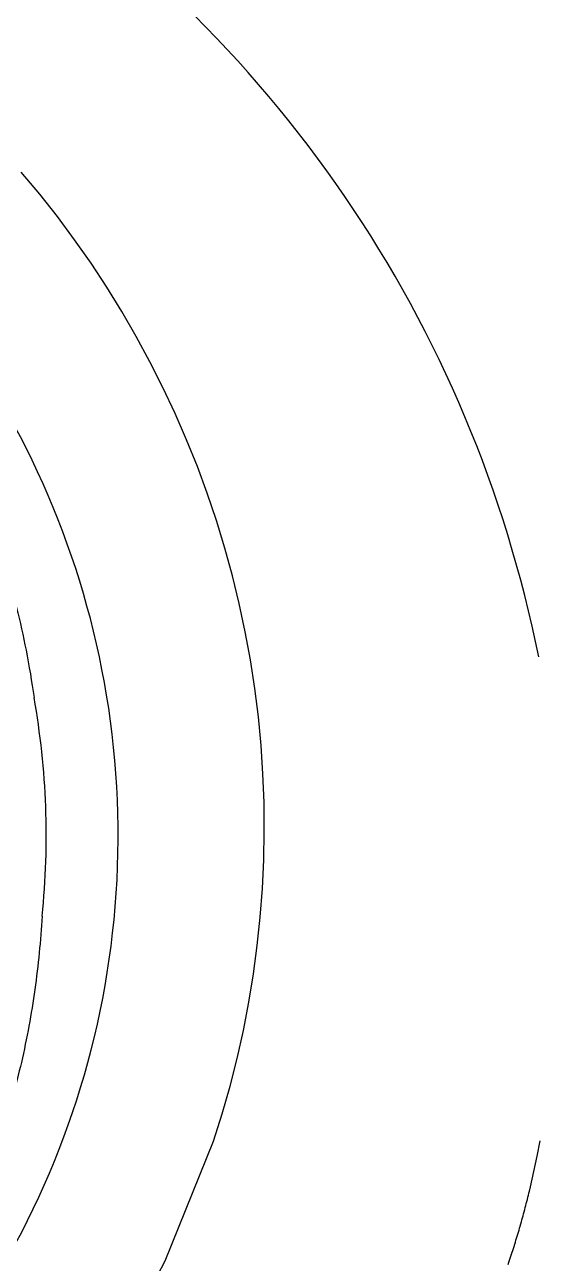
# Model space of a CAD drawing. Extents: x 527 to 614, y 487 to 635.
# Drawn here: x 575.652 to 577.408, y 507.509 to 511.745 of the extents above; entities that cross this region are included whole.
import ezdxf

# ---------------------------------------------------------------- set-up
doc = ezdxf.new("R2010")
doc.units = 0
doc.header["$MEASUREMENT"] = 0
doc.layers.add('1', color=4, linetype='Continuous')

# ---------------------------------------------------------------- blocks, each defined once
blk = doc.blocks.new('main_control')
at = {"color": 4, "linetype": 'Continuous'}
blk.add_arc((13.671, 15.6926), 2.952, 301.3467, 52.8, dxfattribs=at)
at = {"color": 3, "linetype": 'Continuous'}
blk.add_arc((13.671, 15.6926), 2.7062, 354.1664, 10.0662, dxfattribs=at)
for points, knots in [([(15.3865, 17.9234), (15.406, 17.9051), (15.4448, 17.8666), (15.5, 17.8064), (15.551, 17.7457), (15.5962, 17.6887), (15.636, 17.6369), (15.6729, 17.5894), (15.7095, 17.5435), (15.7479, 17.4961), (15.7896, 17.4449), (15.8346, 17.3882), (15.8825, 17.3249), (15.9329, 17.2538), (15.9847, 17.1746), (16.0351, 17.0897), (16.0819, 17.0025), (16.1246, 16.9135), (16.165, 16.8196), (16.2043, 16.7161), (16.2424, 16.5997), (16.2782, 16.4689), (16.3104, 16.3228), (16.3277, 16.2199), (16.3355, 16.1656)], [0, 0, 0, 0, 0.080191, 0.163954, 0.24489, 0.318002, 0.382244, 0.441019, 0.498456, 0.558293, 0.623908, 0.696641, 0.775414, 0.861844, 0.958247, 1.059232, 1.157839, 1.25507, 1.355289, 1.464509, 1.587005, 1.722587, 1.871074, 2.035616, 2.035616, 2.035616, 2.035616]), ([(16.3631, 15.4175), (16.3578, 15.3337), (16.3414, 15.1659), (16.2968, 14.9212), (16.2334, 14.6937), (16.1559, 14.4911), (16.0674, 14.3113), (15.9714, 14.149), (15.8729, 14.0026), (15.7769, 13.8739), (15.685, 13.7633), (15.5977, 13.6679), (15.5147, 13.5853), (15.4358, 13.5134), (15.3602, 13.4508), (15.2872, 13.3961), (15.2155, 13.3465), (15.1679, 13.3154), (15.1439, 13.3001)], [0, 0, 0, 0, 0.251894, 0.505531, 0.745157, 0.959161, 1.155432, 1.345645, 1.524451, 1.68453, 1.826989, 1.955725, 2.072391, 2.178254, 2.275734, 2.366854, 2.451673, 2.537282, 2.537282, 2.537282, 2.537282])]:
    blk.add_open_spline(points, degree=3, knots=knots, dxfattribs=at)
blk = doc.blocks.new('VANGUARD')
at = {"layer": '1', "color": 3, "linetype": 'Continuous'}
for points in [[(50.4804, 2.7435), (50.4923, 2.7959), (50.5036, 2.8484), (50.5142, 2.9011)], [(50.5088, 4.5568), (50.4979, 4.6094), (50.4863, 4.6619), (50.4741, 4.7143), (50.4612, 4.7665), (50.4477, 4.8185), (50.4335, 4.8704), (50.4186, 4.9221), (50.4032, 4.9736), (50.3871, 5.0249), (50.3703, 5.076), (50.3529, 5.1268), (50.3349, 5.1775), (50.3162, 5.2279), (50.2969, 5.2781), (50.277, 5.328), (50.2565, 5.3777), (50.2353, 5.4271), (50.2136, 5.4763), (50.1912, 5.5251), (50.1682, 5.5737), (50.1446, 5.622), (50.1203, 5.67), (50.0955, 5.7177), (50.0701, 5.765), (50.0441, 5.8121), (50.0176, 5.8588), (49.9904, 5.9051), (49.9627, 5.9511), (49.9344, 5.9968), (49.9055, 6.0421), (49.876, 6.087), (49.846, 6.1316), (49.8154, 6.1758), (49.7843, 6.2196), (49.7526, 6.263), (49.7204, 6.3059), (49.6876, 6.3485), (49.6543, 6.3907), (49.6205, 6.4324), (49.5861, 6.4737), (49.5513, 6.5146), (49.5159, 6.555), (49.48, 6.5949), (49.4437, 6.6344), (49.4068, 6.6734), (49.3694, 6.712), (49.3316, 6.75)], [(50.4048, 2.4786), (50.4071, 2.4857), (50.4094, 2.4926), (50.4117, 2.4995), (50.414, 2.5063), (50.4162, 2.5131), (50.4183, 2.5199), (50.4205, 2.5267), (50.4227, 2.5335), (50.4249, 2.5404), (50.427, 2.5474), (50.4291, 2.5543), (50.4312, 2.5612), (50.4333, 2.5681), (50.4354, 2.5751), (50.4375, 2.582), (50.4395, 2.589), (50.4416, 2.596), (50.4436, 2.6029), (50.4456, 2.6099), (50.4476, 2.6169), (50.4495, 2.6239), (50.4515, 2.6309), (50.4534, 2.6379), (50.4553, 2.6449), (50.4572, 2.6519), (50.4591, 2.6589), (50.461, 2.6659), (50.4628, 2.673), (50.4647, 2.68), (50.4665, 2.687), (50.4683, 2.6941), (50.47, 2.7011), (50.4718, 2.7082), (50.4735, 2.7153), (50.4753, 2.7223), (50.477, 2.7294), (50.4804, 2.7435)]]:
    blk.add_lwpolyline(points, dxfattribs=at)
at = {"layer": '1', "color": 2}
for points in [[(49.3974, 2.9001), (49.427, 2.9937), (49.4538, 3.0881), (49.4779, 3.1832), (49.4992, 3.279), (49.5178, 3.3753), (49.5336, 3.472), (49.5466, 3.5691), (49.5568, 3.6666), (49.5643, 3.7643), (49.5689, 3.8622), (49.5708, 3.9602), (49.5699, 4.0582), (49.5662, 4.1562), (49.5597, 4.254), (49.5504, 4.3517), (49.5383, 4.449), (49.5233, 4.5461), (49.5056, 4.6427), (49.4851, 4.7387), (49.4619, 4.8342), (49.4359, 4.929), (49.4072, 5.023), (49.3759, 5.1162), (49.3418, 5.2084), (49.3052, 5.2996), (49.2659, 5.3896), (49.2242, 5.4786), (49.1799, 5.5663), (49.1331, 5.6526), (49.0839, 5.7377), (49.0323, 5.8212), (48.9783, 5.9033), (48.922, 5.9837), (48.8635, 6.0626), (48.8027, 6.1397), (48.7397, 6.215)], [(46.9285, 0.6337), (47.1518, 0.6953), (47.373, 0.7727), (47.5902, 0.8658), (47.802, 0.9742), (48.0066, 1.0975), (48.2025, 1.2349), (48.3883, 1.3854), (48.5627, 1.5478), (48.7245, 1.721), (48.873, 1.9034), (49.0073, 2.0935), (49.1271, 2.2898), (49.232, 2.4907), (49.3974, 2.9001)]]:
    blk.add_lwpolyline(points, dxfattribs=at)
at = {"layer": '1', "color": 1}
blk.add_blockref('main_control', (32.448, -11.7479), dxfattribs=at)

msp = doc.modelspace()

# ---------------------------------------------------------------- block references
at = {"layer": '1'}
msp.add_blockref('VANGUARD', (526.9005, 505.0267), dxfattribs=at)

doc.saveas('drawing.dxf')
